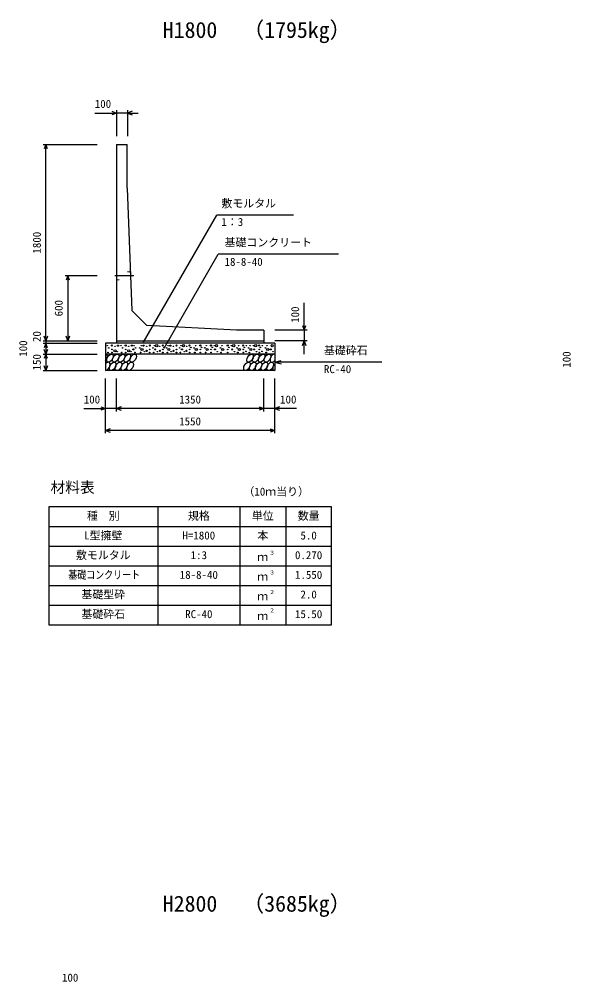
# Model space of a CAD drawing. Units: millimetres, scale not verified. Extents: x -67200 to 67200, y -23760 to 23760.
# Drawn here: x 24498 to 29547, y 27 to 8840 of the extents above; entities that cross this region are included whole.
import ezdxf
from ezdxf.enums import TextEntityAlignment as Align

# ---------------------------------------------------------------- set-up
doc = ezdxf.new("R2010")
doc.units = ezdxf.units.MM
doc.header["$LTSCALE"] = 80
doc.linetypes.add('CHAIN1', pattern=[8, 5, -1, 1, -1])
doc.linetypes.add('DOTTED', pattern=[1.75, 0.25, -1.5])
for name, color, linetype, lineweight in [('0-0_CENTER', 7, 'CHAIN1', 25), ('0-1_DIM', 7, 'Continuous', 25), ('0-3_HATCH', 6, 'Continuous', 25), ('0-4_HYO', 3, 'Continuous', 25), ('0-5_HYO2', 4, 'Continuous', 25), ('0-6_OUTLINE', 1, 'Continuous', 25), ('0-7_OUTLINE2', 4, 'DOTTED', 25), ('0-8_TXT', 7, 'Continuous', 25)]:
    doc.layers.add(name, color=color, linetype=linetype, lineweight=lineweight)
doc.styles.add('ＭＳ ゴシック', font='')
doc.styles.get('ＭＳ ゴシック').set_extended_font_data('MS Gothic')

msp = doc.modelspace()

# ---------------------------------------------------------------- linework, layer by layer
at = {"layer": '0-0_CENTER'}
msp.add_line((25373.42, 6494.21), (25546.5, 6494.21), dxfattribs=at)
at = {"layer": '0-1_DIM'}
for p, q in [((25188.13, 7981.1), (25387.68, 7981.1)), ((25387.68, 8006.1), (25387.68, 7769.21)), ((25487.68, 7981.1), (25387.68, 7981.1)), ((25487.68, 8006.1), (25487.68, 7769.21)), ((25487.68, 7981.1), (25587.68, 7981.1)), ((24716.96, 7694.21), (25211.96, 7694.21)), ((24741.96, 5894.21), (24741.96, 7694.21)), ((25634.11, 5882.31), (26305.38, 7044.99)), ((27007.79, 7044.99), (26305.38, 7044.99)), ((25823.59, 5827.92), (26319.86, 6687.48)), ((27419.4, 6687.48), (26319.86, 6687.48)), ((24916.96, 6494.21), (25211.96, 6494.21)), ((24941.96, 6494.21), (24941.96, 5894.21)), ((27106.96, 5994.21), (27106.96, 6241.9)), ((27131.96, 5994.21), (26836.96, 5994.21)), ((27106.96, 5994.21), (27106.96, 5894.21)), ((24716.96, 5894.21), (25211.96, 5894.21)), ((24716.96, 5874.21), (25211.96, 5874.21)), ((24741.96, 5894.21), (24741.96, 5874.21)), ((24741.96, 5874.21), (24741.96, 5774.21)), ((27131.96, 5894.21), (26836.96, 5894.21)), ((27106.96, 5774.21), (27106.96, 5894.21)), ((24716.96, 5774.21), (25211.96, 5774.21)), ((24741.96, 5774.21), (24741.96, 5624.21)), ((26836.96, 5699.21), (26894.92, 5714.74)), ((27817.28, 5699.21), (26836.96, 5699.21)), ((26836.96, 5699.21), (26894.92, 5683.68)), ((24716.96, 5624.21), (25211.96, 5624.21)), ((25286.96, 5049.21), (25286.96, 5549.21)), ((25386.96, 5249.21), (25386.96, 5549.21)), ((26736.96, 5249.21), (26736.96, 5549.21)), ((26736.96, 5249.21), (26736.96, 5549.21)), ((26836.96, 5049.21), (26836.96, 5549.21)), ((25087.42, 5274.21), (25286.96, 5274.21)), ((25386.96, 5274.21), (25286.96, 5274.21)), ((26736.96, 5274.21), (25386.96, 5274.21)), ((26836.96, 5274.21), (26736.96, 5274.21)), ((27036.51, 5274.21), (26836.96, 5274.21)), ((26836.96, 5074.21), (25286.96, 5074.21))]:
    msp.add_line(p, q, dxfattribs=at)
for points in [[(25345.39, 7996.49), (25387.68, 7981.1), (25345.39, 7965.71)], [(25529.96, 7996.49), (25487.68, 7981.1), (25529.96, 7965.71)], [(24757.36, 7651.92), (24741.96, 7694.21), (24726.57, 7651.92)], [(24957.36, 6451.92), (24941.96, 6494.21), (24926.57, 6451.92)], [(27091.57, 6036.49), (27106.96, 5994.21), (27122.36, 6036.49)], [(24757.36, 5936.49), (24741.96, 5894.21), (24726.57, 5936.49)], [(24957.36, 5936.49), (24941.96, 5894.21), (24926.57, 5936.49)], [(24757.36, 5831.92), (24741.96, 5874.21), (24726.57, 5831.92)], [(24757.36, 5816.49), (24741.96, 5774.21), (24726.57, 5816.49)], [(27091.57, 5851.92), (27106.96, 5894.21), (27122.36, 5851.92)], [(24757.36, 5731.92), (24741.96, 5774.21), (24726.57, 5731.92)], [(24757.36, 5666.49), (24741.96, 5624.21), (24726.57, 5666.49)], [(25244.68, 5289.6), (25286.96, 5274.21), (25244.68, 5258.82)], [(25429.25, 5289.6), (25386.96, 5274.21), (25429.25, 5258.82)], [(26694.68, 5289.6), (26736.96, 5274.21), (26694.68, 5258.82)], [(26879.25, 5289.6), (26836.96, 5274.21), (26879.25, 5258.82)], [(25329.25, 5089.6), (25286.96, 5074.21), (25329.25, 5058.82)], [(26794.68, 5089.6), (26836.96, 5074.21), (26794.68, 5058.82)]]:
    msp.add_lwpolyline(points, dxfattribs=at)
at = {"layer": '0-3_HATCH'}
for centre, radius in [((25302.93, 5851.38), 2.5), ((25316.95, 5830.37), 2.5), ((25345.83, 5852.26), 5), ((25345.83, 5816.37), 2.5), ((25373.87, 5844.38), 2.5), ((25401.9, 5851.38), 5), ((25429.04, 5851.38), 2.5), ((25443.06, 5830.37), 2.5), ((25471.93, 5852.26), 5), ((25471.93, 5816.37), 2.5), ((25499.97, 5844.38), 2.5), ((25528.01, 5851.38), 5), ((25542.03, 5816.37), 5), ((25549.04, 5851.38), 2.5), ((25563.06, 5830.37), 2.5), ((25600.87, 5830.37), 2.5), ((25621.9, 5816.37), 10), ((25614.89, 5851.38), 2.5), ((25635.92, 5851.38), 5), ((25663.96, 5844.38), 2.5), ((25692, 5852.26), 5), ((25692, 5816.37), 2.5), ((25720.87, 5830.37), 2.5), ((25734.89, 5851.38), 2.5), ((25741.9, 5816.37), 5), ((25755.92, 5851.38), 10), ((25783.96, 5844.38), 2.5), ((25812, 5852.26), 5), ((25812, 5816.37), 2.5), ((25823.34, 5834.69), 2.5), ((25846.1, 5830.37), 2.5), ((25867.13, 5816.37), 10), ((25860.12, 5851.38), 2.5), ((25881.15, 5851.38), 5), ((25909.18, 5844.38), 2.5), ((25937.22, 5852.26), 5), ((25937.22, 5816.37), 2.5), ((25966.1, 5830.37), 2.5), ((25980.12, 5851.38), 2.5), ((25987.13, 5816.37), 5), ((26001.15, 5851.38), 10), ((26029.18, 5844.38), 2.5), ((26057.22, 5852.26), 5), ((26057.22, 5816.37), 2.5), ((26068.56, 5834.69), 2.5), ((26098.02, 5830.37), 2.5), ((26119.05, 5816.37), 10), ((26112.04, 5851.38), 2.5), ((26155.66, 5852.26), 5), ((26155.66, 5816.37), 2.5), ((26167, 5834.69), 2.5), ((26196.46, 5830.37), 2.5), ((26217.49, 5816.37), 10), ((26210.48, 5851.38), 2.5), ((26252.65, 5852.26), 5), ((26252.65, 5816.37), 2.5), ((26263.99, 5834.69), 2.5), ((26282.35, 5851.38), 2.5), ((26289.36, 5816.37), 5), ((26303.38, 5851.38), 10), ((26338.73, 5830.37), 2.5), ((26359.76, 5816.37), 10), ((26352.75, 5851.38), 2.5), ((26406.04, 5852.26), 5), ((26406.04, 5816.37), 2.5), ((26417.38, 5834.69), 2.5), ((26440.01, 5851.38), 2.5), ((26447.02, 5816.37), 5), ((26461.04, 5851.38), 10), ((26491.71, 5830.37), 2.5), ((26512.74, 5816.37), 10), ((26505.73, 5851.38), 2.5), ((26547.9, 5852.26), 5), ((26547.9, 5816.37), 2.5), ((26559.24, 5834.69), 2.5), ((26577.6, 5851.38), 2.5), ((26596.83, 5830.37), 2.5), ((26617.86, 5816.37), 10), ((26610.85, 5851.38), 2.5), ((26641.64, 5851.38), 2.5), ((26648.65, 5816.37), 5), ((26662.67, 5851.38), 10), ((26694.43, 5852.26), 5), ((26694.43, 5816.37), 2.5), ((26705.77, 5834.69), 2.5), ((26724.13, 5851.38), 2.5), ((26751.13, 5830.37), 2.5), ((26772.16, 5816.37), 10), ((26765.14, 5851.38), 2.5), ((26799.28, 5816.37), 5), ((26813.3, 5851.38), 10), ((25309.94, 5788.35), 2.5), ((25345.83, 5788.35), 2.5), ((25373.87, 5803.23), 10), ((25394.89, 5796.23), 2.5), ((25436.05, 5788.35), 2.5), ((25471.93, 5788.35), 2.5), ((25499.97, 5803.23), 10), ((25521, 5796.23), 2.5), ((25556.05, 5788.35), 2.5), ((25607.88, 5788.35), 2.5), ((25642.93, 5796.23), 2.5), ((25663.96, 5803.23), 5), ((25692, 5788.35), 2.5), ((25727.88, 5788.35), 2.5), ((25762.93, 5796.23), 2.5), ((25783.96, 5803.23), 5), ((25812, 5788.35), 2.5), ((25853.11, 5788.35), 2.5), ((25888.15, 5796.23), 2.5), ((25909.18, 5803.23), 5), ((25937.22, 5788.35), 2.5), ((25973.11, 5788.35), 2.5), ((26008.15, 5796.23), 2.5), ((26029.18, 5803.23), 5), ((26057.22, 5788.35), 2.5), ((26105.03, 5788.35), 2.5), ((26155.66, 5788.35), 2.5), ((26203.47, 5788.35), 2.5), ((26252.65, 5788.35), 2.5), ((26310.39, 5796.23), 2.5), ((26345.74, 5788.35), 2.5), ((26406.04, 5788.35), 2.5), ((26468.05, 5796.23), 2.5), ((26498.72, 5788.35), 2.5), ((26547.9, 5788.35), 2.5), ((26572.56, 5798.02), 2.5), ((26603.84, 5788.35), 2.5), ((26669.68, 5796.23), 2.5), ((26694.43, 5788.35), 2.5), ((26719.09, 5798.02), 2.5), ((26758.14, 5788.35), 2.5), ((26820.31, 5796.23), 2.5)]:
    msp.add_circle(centre, radius, dxfattribs=at)
for centre, start_param, end_param in [((25274.6, 5736.7), 4.385593, 6.6745444), ((26823.11, 5736.7), 0.3357715, 4.4411806), ((25299.92, 5661.71), 3.5111464, 7.548991), ((26848.43, 5661.71), 1.2110787, 3.5658734)]:
    msp.add_ellipse(centre, major_axis=(21.81, 35.31), ratio=0.5792, start_param=start_param, end_param=end_param, dxfattribs=at)
for centre in [(25327.81, 5736.7), (25381.02, 5736.7), (25434.23, 5736.7), (25487.43, 5736.7), (25540.64, 5736.7), (26610.27, 5736.7), (26663.48, 5736.7), (26716.69, 5736.7), (26769.9, 5736.7), (25353.13, 5661.71), (25406.34, 5661.71), (25459.55, 5661.71), (25512.76, 5661.71), (26582.38, 5661.71), (26635.59, 5661.71), (26688.8, 5661.71), (26742.01, 5661.71), (26795.22, 5661.71)]:
    msp.add_ellipse(centre, major_axis=(21.81, 35.31), ratio=0.5792, dxfattribs=at)
at = {"layer": '0-4_HYO'}
for p, q in [((25766.96, 4374.21), (25766.96, 3294.21)), ((26516.96, 4374.21), (26516.96, 3294.21)), ((26936.96, 4374.21), (26936.96, 3294.21)), ((24766.96, 4194.21), (27356.96, 4194.21))]:
    msp.add_line(p, q, dxfattribs=at)
msp.add_lwpolyline([(24766.96, 3294.21), (27356.96, 3294.21), (27356.96, 4374.21), (24766.96, 4374.21)], close=True, dxfattribs=at)
at = {"layer": '0-5_HYO2'}
for p, q in [((24766.96, 4014.21), (27356.96, 4014.21)), ((24766.96, 3834.21), (27356.96, 3834.21)), ((24766.96, 3654.21), (27356.96, 3654.21)), ((24766.96, 3474.21), (27356.96, 3474.21))]:
    msp.add_line(p, q, dxfattribs=at)
at = {"layer": '0-6_OUTLINE'}
for p, q in [((25386.96, 7694.21), (25386.96, 5874.21)), ((25386.96, 7694.21), (25486.96, 7694.21)), ((25486.96, 7294.21), (25486.96, 7694.21)), ((25486.96, 7294.21), (25526.96, 6174.21)), ((26736.96, 5994.21), (26486.96, 5994.21)), ((26736.96, 5994.21), (26736.96, 5874.21)), ((25386.96, 5894.21), (26736.96, 5894.21)), ((26836.96, 5874.21), (26836.96, 5624.21)), ((26836.96, 5774.21), (25286.96, 5774.21)), ((26836.96, 5624.21), (25286.96, 5624.21))]:
    msp.add_line(p, q, dxfattribs=at)
for points in [[(26486.96, 5994.21), (25666.96, 6034.21), (25526.96, 6174.21)], [(26836.96, 5874.21), (25286.96, 5874.21), (25286.96, 5624.21)]]:
    msp.add_lwpolyline(points, dxfattribs=at)
at = {"layer": '0-7_OUTLINE2'}
for p, q in [((25391.46, 6534.21), (25386.96, 6538.71)), ((25509.96, 6524.21), (25391.46, 6534.21)), ((25509.96, 6524.21), (25514.3, 6528.71)), ((25516.77, 6459.71), (25512.1, 6464.21))]:
    msp.add_line(p, q, dxfattribs=at)
msp.add_lwpolyline([(25386.96, 6449.71), (25391.46, 6454.21), (25512.1, 6464.21)], dxfattribs=at)

# ---------------------------------------------------------------- texts
at = {"layer": '0-1_DIM', "style": 'ＭＳ ゴシック'}
for s, p in [('100', (25189.04, 8006.1)), ('敷モルタル', (26348.23, 7094.99)), ('1：3', (26348.23, 6924.87)), ('基礎コンクリート', (26377.12, 6737.48)), ('18-8-40', (26377.12, 6559.85)), ('基礎砕石', (27287.22, 5749.21)), ('RC-40', (27287.22, 5577.83)), ('100', (25088.32, 5299.21)), ('1350', (25961.96, 5299.21)), ('100', (26885.6, 5299.21)), ('1550', (25961.96, 5099.21)), ('100', (24889.04, 6.1))]:
    msp.add_text(s, height=73.31, dxfattribs=at).set_placement(p, align=Align.BOTTOM_LEFT)
for s, p in [('1800', (24716.96, 6694.21)), ('600', (24916.96, 6119.21)), ('100', (27081.96, 6059.85)), ('20', (24716.96, 5884.27)), ('100', (24591.96, 5749.21)), ('150', (24716.96, 5624.21)), ('100', (29567.32, 5649.21))]:
    msp.add_text(s, height=73.31, rotation=90, dxfattribs=at).set_placement(p, align=Align.BOTTOM_LEFT)
at = {"layer": '0-8_TXT', "style": 'ＭＳ ゴシック'}
for s, height, p in [('H1800', 146.6, (25811.96, 8624.45)), ('（1795kg）', 146.6, (26540.58, 8624.45)), ('材料表', 98.97, (24783.63, 4474.21)), ('（10ｍ当り）', 73.31, (26550.3, 4455.87)), ('種\u3000別', 73.31, (25116.96, 4234.21)), ('規格', 73.31, (26041.96, 4234.21)), ('単位', 73.31, (26626.96, 4234.21)), ('数量', 73.31, (27046.96, 4234.21)), ('L型擁壁', 73.31, (25091.96, 4054.21)), ('H=1800', 73.31, (25991.96, 4054.21)), ('本', 73.31, (26676.96, 4054.21)), ('5.0', 73.31, (27071.96, 4054.21)), ('敷モルタル', 73.31, (25016.96, 3874.21)), ('1:3', 73.31, (26066.96, 3874.21)), ('３', 36.66, (26786.2, 3924.82)), ('0.270', 73.31, (27021.96, 3874.21)), ('ｍ', 73.31, (26676.96, 3857.54)), ('３', 36.66, (26786.2, 3744.82)), ('18-8-40', 73.31, (25966.96, 3694.21)), ('ｍ', 73.31, (26676.96, 3677.54)), ('1.550', 73.31, (27021.96, 3694.21)), ('基礎型砕', 73.31, (25066.96, 3514.21)), ('ｍ', 73.31, (26676.96, 3497.54)), ('２', 36.66, (26786.2, 3564.82)), ('2.0', 73.31, (27071.96, 3514.21)), ('基礎砕石', 73.31, (25066.96, 3334.21)), ('２', 36.66, (26786.2, 3398.15)), ('RC-40', 73.31, (26016.96, 3334.21)), ('ｍ', 73.31, (26676.96, 3317.54)), ('15.50', 73.31, (27021.96, 3334.21)), ('H2800', 146.6, (25811.96, 624.45)), ('（3685kg）', 146.6, (26540.58, 624.45))]:
    msp.add_text(s, height=height, dxfattribs=at).set_placement(p, align=Align.BOTTOM_LEFT)
at = {"layer": '0-8_TXT', "style": 'ＭＳ ゴシック', "width": 0.8}
msp.add_text('基礎コンクリート', height=73.31, dxfattribs=at).set_placement((24946.96, 3694.21), align=Align.BOTTOM_LEFT)

doc.saveas('drawing.dxf')
